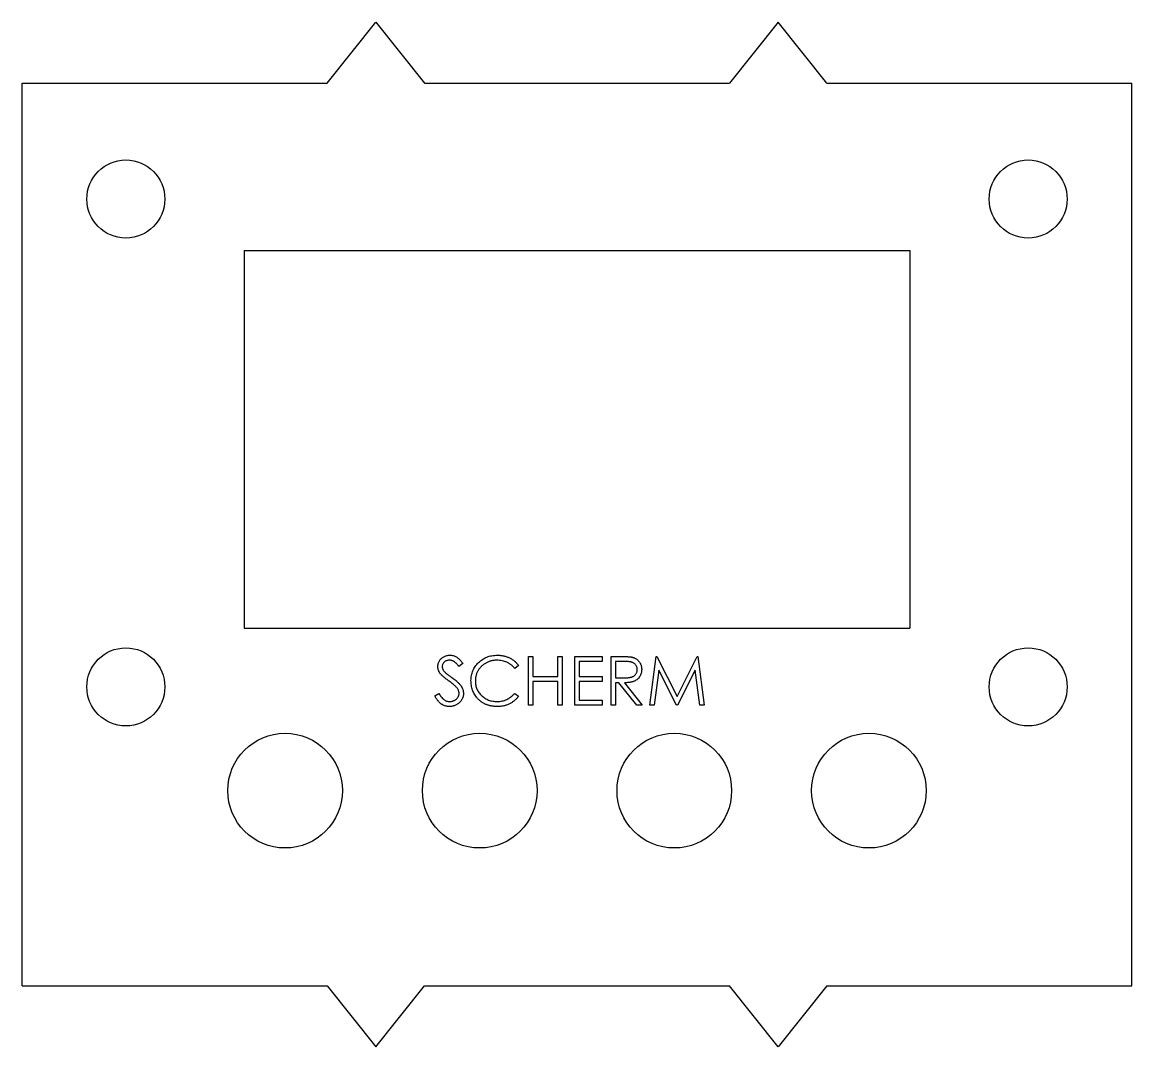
# Model space of a CAD drawing. Header units: millimetres. Extents: x 0 to 333, y 0 to 392.
# Drawn here: x 214.64 to 260.14, y 100.86 to 142.86 of the extents above; entities that cross this region are included whole.
import ezdxf

# ---------------------------------------------------------------- set-up
doc = ezdxf.new("R2010")
doc.units = ezdxf.units.MM

msp = doc.modelspace()

# ---------------------------------------------------------------- linework, layer by layer
at = {"color": 7, "linetype": 'Continuous', "lineweight": 25}
for p, q in [((227.136, 140.356), (229.136, 142.856)), ((229.136, 142.856), (231.136, 140.356)), ((245.636, 142.856), (243.636, 140.356)), ((247.636, 140.356), (245.636, 142.856)), ((214.636, 103.356), (214.636, 140.356)), ((214.636, 140.356), (227.136, 140.356)), ((231.136, 140.356), (243.636, 140.356)), ((247.636, 140.356), (260.136, 140.356)), ((260.136, 103.356), (260.136, 140.356)), ((223.736, 133.496), (223.736, 118.015)), ((223.736, 133.496), (251.036, 133.496)), ((251.036, 133.496), (251.036, 118.015)), ((223.736, 118.015), (251.036, 118.015)), ((232.705, 116.569), (232.543, 116.446)), ((234.987, 116.489), (234.83, 116.369)), ((235.397, 116.856), (235.577, 116.856)), ((235.397, 114.856), (235.397, 116.856)), ((235.577, 116.856), (235.577, 116.035)), ((236.602, 116.856), (236.782, 116.856)), ((236.602, 116.035), (236.602, 116.856)), ((236.782, 116.856), (236.782, 114.856)), ((237.295, 116.856), (238.423, 116.856)), ((237.295, 114.856), (237.295, 116.856)), ((237.474, 116.651), (237.474, 116.035)), ((238.423, 116.651), (237.474, 116.651)), ((238.423, 116.856), (238.423, 116.651)), ((238.782, 116.856), (239.182, 116.856)), ((238.782, 114.856), (238.782, 116.856)), ((238.961, 116.651), (238.961, 115.984)), ((239.336, 116.651), (238.961, 116.651)), ((240.372, 114.856), (240.636, 116.856)), ((240.636, 116.856), (240.661, 116.856)), ((240.661, 116.856), (241.487, 115.215)), ((241.487, 115.215), (242.311, 116.856)), ((242.311, 116.856), (242.337, 116.856)), ((242.337, 116.856), (242.602, 114.856)), ((235.577, 116.035), (236.602, 116.035)), ((237.474, 116.035), (238.423, 116.035)), ((238.423, 116.035), (238.423, 115.83)), ((240.743, 116.298), (240.552, 114.856)), ((241.468, 114.856), (240.743, 116.298)), ((242.231, 116.295), (241.509, 114.856)), ((242.422, 114.856), (242.231, 116.295)), ((235.577, 115.83), (235.577, 114.856)), ((236.602, 115.83), (235.577, 115.83)), ((236.602, 114.856), (236.602, 115.83)), ((237.474, 115.83), (237.474, 115.061)), ((238.423, 115.83), (237.474, 115.83)), ((238.961, 115.984), (239.328, 115.981)), ((238.961, 115.779), (238.961, 114.856)), ((239.107, 115.779), (238.961, 115.779)), ((239.842, 114.856), (239.107, 115.779)), ((239.329, 115.779), (240.064, 114.856)), ((231.551, 115.242), (231.72, 115.343)), ((234.83, 115.343), (234.987, 115.224)), ((235.577, 114.856), (235.397, 114.856)), ((236.782, 114.856), (236.602, 114.856)), ((238.423, 114.856), (237.295, 114.856)), ((237.474, 115.061), (238.423, 115.061)), ((238.423, 115.061), (238.423, 114.856)), ((238.961, 114.856), (238.782, 114.856)), ((240.064, 114.856), (239.842, 114.856)), ((240.552, 114.856), (240.372, 114.856)), ((241.509, 114.856), (241.468, 114.856)), ((242.602, 114.856), (242.422, 114.856)), ((214.636, 103.356), (227.136, 103.356)), ((227.136, 103.356), (229.136, 100.856)), ((229.136, 100.856), (231.136, 103.356)), ((231.136, 103.356), (243.636, 103.356)), ((245.636, 100.856), (243.636, 103.356)), ((247.636, 103.356), (245.636, 100.856)), ((247.636, 103.356), (260.136, 103.356))]:
    msp.add_line(p, q, dxfattribs=at)
for centre, radius in [((218.886, 135.608), 1.6), ((255.886, 135.608), 1.6), ((218.886, 115.608), 1.6), ((255.886, 115.608), 1.6), ((225.416, 111.356), 2.35), ((233.396, 111.356), 2.35), ((241.376, 111.356), 2.35), ((249.356, 111.356), 2.35)]:
    msp.add_circle(centre, radius, dxfattribs=at)
for points, knots in [([(231.679, 116.44), (231.68, 116.462), (231.682, 116.503), (231.694, 116.565), (231.714, 116.623), (231.741, 116.678), (231.777, 116.728), (231.818, 116.774), (231.867, 116.813), (231.921, 116.847), (231.98, 116.873), (232.042, 116.893), (232.106, 116.905), (232.15, 116.906), (232.172, 116.907)], [0, 0, 0, 0, 0.083785, 0.16578, 0.24628, 0.327461, 0.408797, 0.489715, 0.571376, 0.655523, 0.741019, 0.826547, 0.911989, 1, 1, 1, 1]), ([(232.152, 116.702), (232.131, 116.701), (232.092, 116.7), (232.035, 116.685), (231.984, 116.662), (231.94, 116.63), (231.904, 116.592), (231.878, 116.548), (231.862, 116.5), (231.86, 116.466), (231.859, 116.449)], [0, 0, 0, 0, 0.143073, 0.275903, 0.402371, 0.528414, 0.650356, 0.765895, 0.880774, 1, 1, 1, 1]), ([(232.543, 116.446), (232.533, 116.458), (232.514, 116.483), (232.485, 116.517), (232.458, 116.548), (232.432, 116.575), (232.407, 116.599), (232.383, 116.62), (232.36, 116.638), (232.331, 116.656), (232.295, 116.675), (232.249, 116.691), (232.201, 116.7), (232.169, 116.701), (232.152, 116.702)], [0, 0, 0, 0, 0.098469, 0.189629, 0.274184, 0.352183, 0.423199, 0.488551, 0.548473, 0.60144, 0.701198, 0.799592, 0.898545, 1, 1, 1, 1]), ([(232.172, 116.907), (232.196, 116.906), (232.243, 116.905), (232.312, 116.891), (232.378, 116.867), (232.431, 116.841), (232.473, 116.815), (232.505, 116.791), (232.537, 116.763), (232.57, 116.732), (232.603, 116.696), (232.637, 116.657), (232.671, 116.615), (232.694, 116.584), (232.705, 116.569)], [0, 0, 0, 0, 0.107233, 0.213252, 0.31883, 0.426794, 0.483646, 0.543604, 0.608308, 0.677127, 0.750686, 0.828713, 0.91219, 1, 1, 1, 1]), ([(233.038, 115.867), (233.039, 115.903), (233.041, 115.974), (233.056, 116.078), (233.08, 116.178), (233.114, 116.273), (233.157, 116.364), (233.21, 116.45), (233.272, 116.532), (233.344, 116.608), (233.423, 116.678), (233.507, 116.74), (233.597, 116.791), (233.691, 116.834), (233.79, 116.867), (233.894, 116.89), (234.003, 116.904), (234.077, 116.906), (234.114, 116.907)], [0, 0, 0, 0, 0.064558, 0.127014, 0.187955, 0.248014, 0.307748, 0.368235, 0.42947, 0.492743, 0.556258, 0.618217, 0.679655, 0.741246, 0.803415, 0.866815, 0.932328, 1, 1, 1, 1]), ([(234.103, 116.702), (234.083, 116.702), (234.043, 116.701), (233.984, 116.695), (233.926, 116.687), (233.869, 116.674), (233.813, 116.658), (233.758, 116.639), (233.705, 116.615), (233.653, 116.589), (233.602, 116.56), (233.555, 116.528), (233.51, 116.493), (233.469, 116.456), (233.43, 116.417), (233.394, 116.375), (233.361, 116.331), (233.331, 116.284), (233.304, 116.236), (233.281, 116.185), (233.261, 116.134), (233.246, 116.081), (233.233, 116.026), (233.224, 115.97), (233.218, 115.912), (233.218, 115.874), (233.218, 115.854)], [0, 0, 0, 0, 0.043955, 0.087502, 0.130463, 0.172752, 0.215403, 0.25765, 0.300153, 0.343121, 0.385925, 0.427686, 0.468818, 0.509492, 0.549883, 0.58998, 0.630405, 0.670869, 0.711384, 0.751627, 0.791776, 0.832459, 0.873319, 0.914543, 0.956924, 1, 1, 1, 1]), ([(234.83, 116.369), (234.819, 116.382), (234.797, 116.409), (234.761, 116.446), (234.723, 116.481), (234.685, 116.513), (234.644, 116.543), (234.601, 116.57), (234.557, 116.595), (234.496, 116.625), (234.416, 116.656), (234.316, 116.683), (234.211, 116.699), (234.14, 116.701), (234.103, 116.702)], [0, 0, 0, 0, 0.0631633, 0.1254749, 0.1871212, 0.2482943, 0.3092949, 0.3698501, 0.4309734, 0.492456, 0.616148, 0.7408437, 0.8681826, 1, 1, 1, 1]), ([(234.114, 116.907), (234.137, 116.907), (234.183, 116.906), (234.25, 116.901), (234.316, 116.892), (234.379, 116.88), (234.442, 116.865), (234.502, 116.846), (234.561, 116.823), (234.618, 116.798), (234.673, 116.769), (234.726, 116.737), (234.776, 116.703), (234.823, 116.666), (234.868, 116.625), (234.911, 116.583), (234.95, 116.537), (234.975, 116.505), (234.987, 116.489)], [0, 0, 0, 0, 0.068548, 0.135683, 0.201215, 0.265682, 0.329267, 0.392395, 0.45507, 0.517127, 0.57879, 0.63974, 0.700192, 0.759806, 0.819628, 0.879355, 0.939512, 1, 1, 1, 1]), ([(239.182, 116.856), (239.209, 116.856), (239.26, 116.856), (239.334, 116.855), (239.4, 116.852), (239.46, 116.85), (239.514, 116.845), (239.56, 116.841), (239.6, 116.836), (239.624, 116.831), (239.635, 116.829)], [0, 0, 0, 0, 0.1762578, 0.3384344, 0.4848221, 0.6171576, 0.7346984, 0.8373852, 0.9263724, 1, 1, 1, 1]), ([(239.859, 116.321), (239.858, 116.337), (239.857, 116.369), (239.846, 116.416), (239.827, 116.46), (239.802, 116.501), (239.771, 116.539), (239.735, 116.571), (239.694, 116.597), (239.656, 116.614), (239.622, 116.624), (239.593, 116.632), (239.56, 116.638), (239.522, 116.642), (239.481, 116.646), (239.436, 116.649), (239.388, 116.651), (239.354, 116.651), (239.336, 116.651)], [0, 0, 0, 0, 0.068814, 0.136365, 0.204019, 0.273064, 0.342913, 0.410965, 0.479169, 0.549308, 0.587652, 0.630647, 0.678879, 0.731934, 0.791111, 0.855283, 0.925086, 1, 1, 1, 1]), ([(239.635, 116.829), (239.65, 116.825), (239.679, 116.818), (239.721, 116.803), (239.76, 116.785), (239.798, 116.765), (239.833, 116.741), (239.866, 116.714), (239.898, 116.685), (239.926, 116.653), (239.953, 116.618), (239.976, 116.581), (239.995, 116.543), (240.011, 116.502), (240.023, 116.46), (240.032, 116.415), (240.038, 116.369), (240.038, 116.337), (240.038, 116.321)], [0, 0, 0, 0, 0.064217, 0.127064, 0.188745, 0.249132, 0.309453, 0.369827, 0.43065, 0.492352, 0.554072, 0.61569, 0.676798, 0.738439, 0.801317, 0.865185, 0.931641, 1, 1, 1, 1]), ([(231.791, 116.136), (231.782, 116.148), (231.765, 116.171), (231.742, 116.207), (231.722, 116.244), (231.707, 116.282), (231.694, 116.32), (231.686, 116.36), (231.68, 116.4), (231.68, 116.427), (231.679, 116.44)], [0, 0, 0, 0, 0.133507, 0.262559, 0.388264, 0.512667, 0.633722, 0.755394, 0.877553, 1, 1, 1, 1]), ([(232.119, 115.864), (232.098, 115.879), (232.058, 115.908), (232.001, 115.95), (231.951, 115.989), (231.907, 116.025), (231.869, 116.057), (231.837, 116.086), (231.812, 116.112), (231.797, 116.128), (231.791, 116.136)], [0, 0, 0, 0, 0.181535, 0.347082, 0.495568, 0.628357, 0.74552, 0.845831, 0.930782, 1, 1, 1, 1]), ([(231.859, 116.449), (231.859, 116.438), (231.859, 116.417), (231.866, 116.385), (231.874, 116.353), (231.887, 116.322), (231.904, 116.29), (231.927, 116.258), (231.957, 116.224), (231.979, 116.202), (231.991, 116.19)], [0, 0, 0, 0, 0.107285, 0.214746, 0.322939, 0.434116, 0.553412, 0.686073, 0.834256, 1, 1, 1, 1]), ([(231.991, 116.19), (231.995, 116.186), (232.005, 116.177), (232.024, 116.162), (232.05, 116.143), (232.08, 116.12), (232.117, 116.093), (232.159, 116.063), (232.207, 116.028), (232.241, 116.004), (232.259, 115.991)], [0, 0, 0, 0, 0.052594, 0.124952, 0.218094, 0.333502, 0.468789, 0.624938, 0.801683, 1, 1, 1, 1]), ([(239.328, 115.981), (239.345, 115.981), (239.378, 115.981), (239.426, 115.984), (239.47, 115.986), (239.512, 115.99), (239.549, 115.995), (239.584, 116.002), (239.614, 116.009), (239.65, 116.021), (239.69, 116.039), (239.734, 116.066), (239.771, 116.099), (239.803, 116.137), (239.828, 116.179), (239.846, 116.225), (239.857, 116.272), (239.858, 116.305), (239.859, 116.321)], [0, 0, 0, 0, 0.0716681, 0.1389133, 0.2011846, 0.2591244, 0.312255, 0.3606815, 0.4050861, 0.4451017, 0.5187778, 0.5894616, 0.6584622, 0.7272832, 0.7963225, 0.8631749, 0.9309494, 1, 1, 1, 1]), ([(240.038, 116.321), (240.037, 116.294), (240.036, 116.242), (240.021, 116.167), (239.996, 116.097), (239.961, 116.031), (239.917, 115.972), (239.864, 115.921), (239.803, 115.878), (239.745, 115.848), (239.695, 115.828), (239.653, 115.815), (239.607, 115.804), (239.559, 115.795), (239.506, 115.788), (239.45, 115.783), (239.391, 115.78), (239.35, 115.779), (239.329, 115.779)], [0, 0, 0, 0, 0.07878, 0.153721, 0.226714, 0.299191, 0.37119, 0.443006, 0.516689, 0.593217, 0.633873, 0.676989, 0.7229, 0.771959, 0.824211, 0.879379, 0.937948, 1, 1, 1, 1]), ([(232.479, 115.545), (232.47, 115.556), (232.452, 115.58), (232.419, 115.616), (232.381, 115.653), (232.339, 115.693), (232.291, 115.733), (232.239, 115.776), (232.181, 115.819), (232.14, 115.849), (232.119, 115.864)], [0, 0, 0, 0, 0.0902792, 0.1895299, 0.2991979, 0.4189259, 0.5483763, 0.6881364, 0.8390835, 1, 1, 1, 1]), ([(232.259, 115.991), (232.281, 115.975), (232.323, 115.945), (232.383, 115.899), (232.437, 115.854), (232.486, 115.81), (232.53, 115.768), (232.569, 115.727), (232.602, 115.688), (232.638, 115.637), (232.675, 115.575), (232.707, 115.499), (232.727, 115.423), (232.729, 115.371), (232.731, 115.346)], [0, 0, 0, 0, 0.096972, 0.187773, 0.272396, 0.351321, 0.424335, 0.491909, 0.554233, 0.611268, 0.716348, 0.81454, 0.908495, 1, 1, 1, 1]), ([(233.292, 115.154), (233.272, 115.179), (233.231, 115.229), (233.18, 115.309), (233.136, 115.393), (233.1, 115.48), (233.072, 115.572), (233.053, 115.667), (233.04, 115.766), (233.039, 115.833), (233.038, 115.867)], [0, 0, 0, 0, 0.124329, 0.247156, 0.36878, 0.490734, 0.613614, 0.738958, 0.867311, 1, 1, 1, 1]), ([(233.218, 115.854), (233.219, 115.824), (233.22, 115.766), (233.233, 115.681), (233.252, 115.6), (233.28, 115.522), (233.316, 115.448), (233.36, 115.378), (233.412, 115.312), (233.472, 115.25), (233.537, 115.194), (233.607, 115.144), (233.682, 115.103), (233.761, 115.069), (233.843, 115.042), (233.931, 115.024), (234.022, 115.011), (234.084, 115.01), (234.116, 115.01)], [0, 0, 0, 0, 0.064323, 0.12629, 0.186726, 0.246146, 0.305576, 0.365429, 0.426326, 0.48884, 0.551725, 0.613919, 0.675484, 0.737334, 0.800229, 0.864502, 0.931041, 1, 1, 1, 1]), ([(232.159, 114.805), (232.144, 114.805), (232.114, 114.805), (232.07, 114.811), (232.026, 114.818), (231.984, 114.829), (231.943, 114.843), (231.903, 114.861), (231.864, 114.881), (231.826, 114.905), (231.789, 114.932), (231.753, 114.964), (231.717, 115), (231.682, 115.04), (231.648, 115.084), (231.615, 115.133), (231.582, 115.186), (231.562, 115.223), (231.551, 115.242)], [0, 0, 0, 0, 0.0572083, 0.1136961, 0.1691779, 0.2241592, 0.2787199, 0.3337942, 0.3892415, 0.4458221, 0.5037043, 0.5642939, 0.6279754, 0.6950383, 0.7653727, 0.8396114, 0.9175378, 1, 1, 1, 1]), ([(231.72, 115.343), (231.736, 115.317), (231.766, 115.266), (231.816, 115.198), (231.868, 115.14), (231.923, 115.093), (231.979, 115.056), (232.037, 115.029), (232.098, 115.013), (232.139, 115.011), (232.159, 115.01)], [0, 0, 0, 0, 0.159004, 0.304646, 0.438547, 0.562322, 0.677433, 0.786897, 0.893611, 1, 1, 1, 1]), ([(232.159, 115.01), (232.177, 115.01), (232.212, 115.011), (232.263, 115.02), (232.312, 115.035), (232.36, 115.055), (232.404, 115.08), (232.442, 115.11), (232.476, 115.143), (232.503, 115.181), (232.524, 115.221), (232.54, 115.262), (232.549, 115.305), (232.55, 115.334), (232.551, 115.349)], [0, 0, 0, 0, 0.091264, 0.18093, 0.270088, 0.360156, 0.448343, 0.532666, 0.613834, 0.693982, 0.772716, 0.849335, 0.923967, 1, 1, 1, 1]), ([(232.731, 115.346), (232.73, 115.328), (232.73, 115.292), (232.721, 115.24), (232.708, 115.19), (232.69, 115.141), (232.667, 115.094), (232.637, 115.049), (232.603, 115.006), (232.565, 114.965), (232.522, 114.928), (232.477, 114.894), (232.43, 114.867), (232.38, 114.844), (232.328, 114.826), (232.274, 114.814), (232.217, 114.806), (232.179, 114.805), (232.159, 114.805)], [0, 0, 0, 0, 0.061484, 0.121775, 0.18092, 0.240256, 0.300114, 0.361146, 0.423501, 0.488669, 0.553954, 0.617581, 0.680238, 0.742187, 0.804663, 0.868259, 0.93302, 1, 1, 1, 1]), ([(232.551, 115.349), (232.55, 115.365), (232.549, 115.399), (232.534, 115.449), (232.511, 115.499), (232.49, 115.529), (232.479, 115.545)], [0, 0, 0, 0, 0.234723, 0.477158, 0.728556, 1, 1, 1, 1]), ([(234.117, 114.805), (234.095, 114.805), (234.053, 114.805), (233.99, 114.81), (233.929, 114.816), (233.87, 114.826), (233.812, 114.838), (233.756, 114.853), (233.702, 114.871), (233.649, 114.891), (233.598, 114.915), (233.549, 114.941), (233.502, 114.97), (233.456, 115.001), (233.412, 115.035), (233.37, 115.072), (233.33, 115.112), (233.305, 115.14), (233.292, 115.154)], [0, 0, 0, 0, 0.069663, 0.13775, 0.203917, 0.26878, 0.332414, 0.394754, 0.45618, 0.516996, 0.577396, 0.637198, 0.696999, 0.756756, 0.816554, 0.876948, 0.938132, 1, 1, 1, 1]), ([(234.116, 115.01), (234.151, 115.011), (234.219, 115.013), (234.32, 115.029), (234.417, 115.055), (234.509, 115.091), (234.596, 115.139), (234.68, 115.196), (234.758, 115.264), (234.806, 115.316), (234.83, 115.343)], [0, 0, 0, 0, 0.128515, 0.252949, 0.374755, 0.49594, 0.617181, 0.740909, 0.867811, 1, 1, 1, 1]), ([(234.987, 115.224), (234.974, 115.208), (234.949, 115.175), (234.908, 115.129), (234.865, 115.086), (234.82, 115.046), (234.772, 115.008), (234.722, 114.974), (234.669, 114.942), (234.615, 114.913), (234.559, 114.888), (234.5, 114.866), (234.44, 114.847), (234.379, 114.831), (234.316, 114.819), (234.251, 114.811), (234.184, 114.805), (234.14, 114.805), (234.117, 114.805)], [0, 0, 0, 0, 0.061674, 0.123053, 0.183475, 0.243727, 0.304279, 0.364863, 0.425946, 0.487391, 0.54922, 0.611144, 0.673529, 0.736961, 0.800785, 0.866013, 0.932101, 1, 1, 1, 1])]:
    msp.add_open_spline(points, degree=3, knots=knots, dxfattribs=at)

doc.saveas('drawing.dxf')
